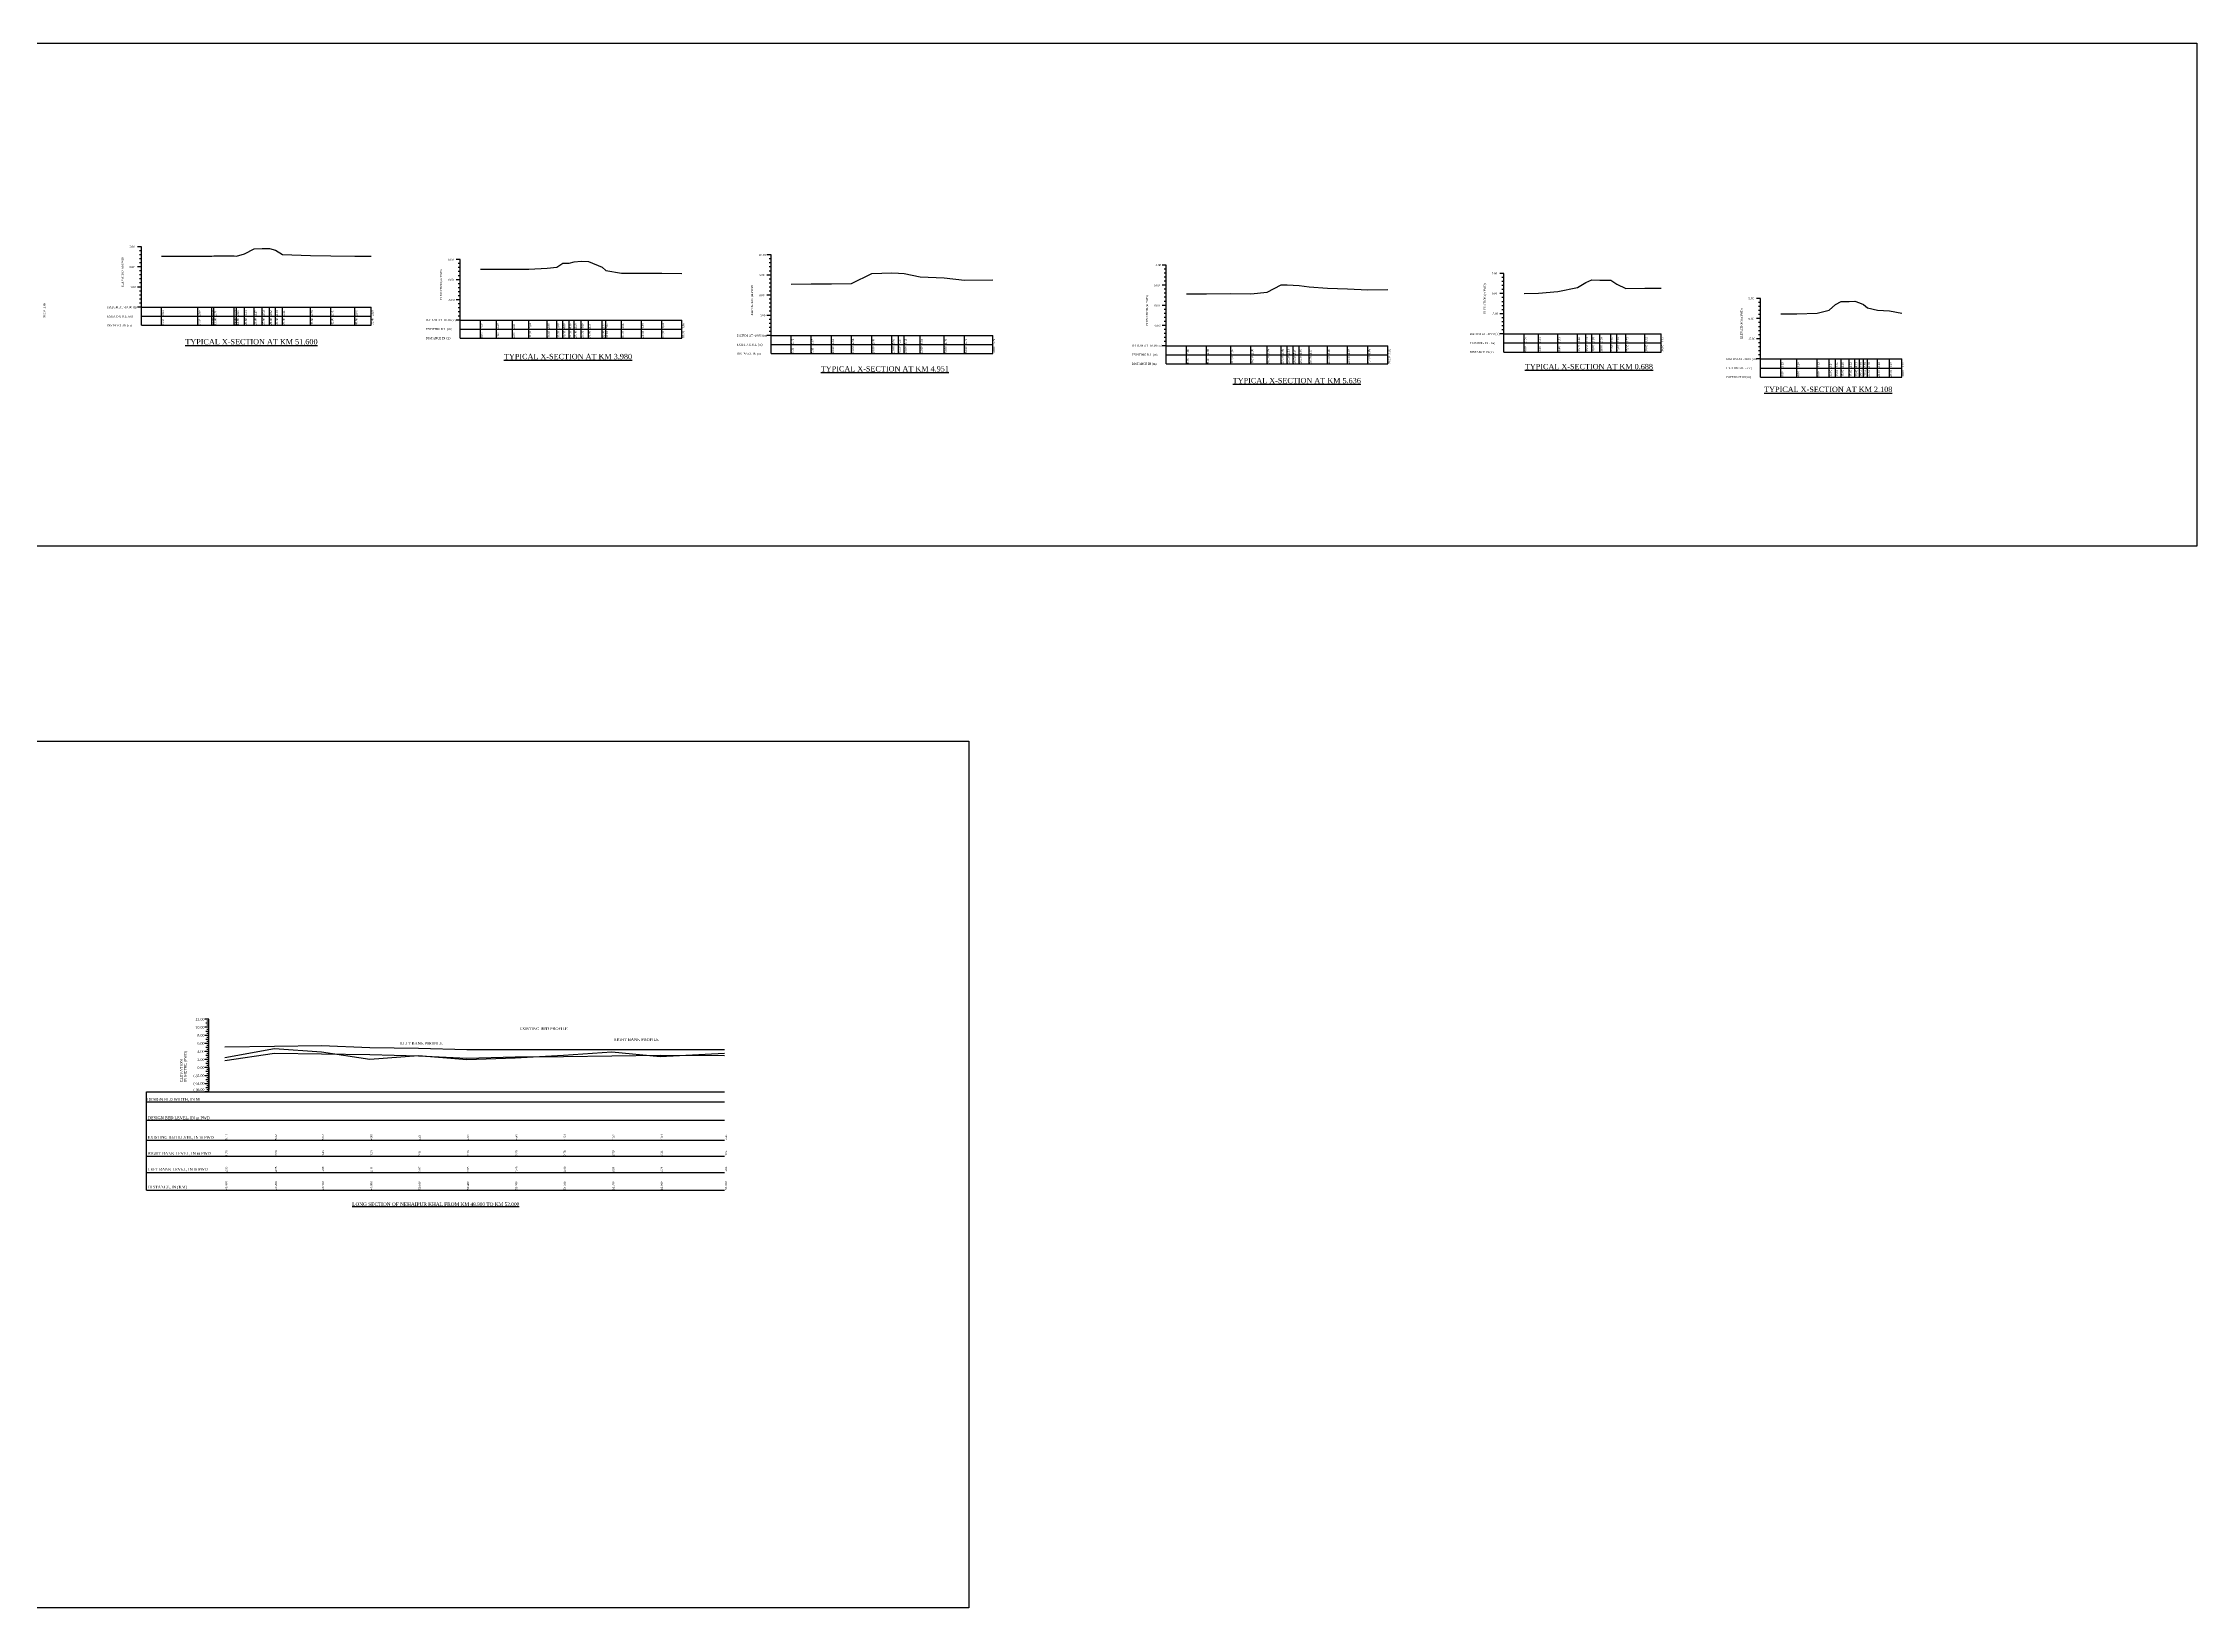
# Model space of a CAD drawing. Header units: metres. Extents: x -148477 to 168932, y -55673 to -2736.
# Drawn here: x -26534 to -26000, y -16543 to -16155 of the extents above; entities that cross this region are included whole.
import ezdxf
from ezdxf.enums import TextEntityAlignment as Align

# ---------------------------------------------------------------- set-up
doc = ezdxf.new("R2010")
doc.units = ezdxf.units.M
doc.styles.add('liza', font='times.ttf', dxfattribs={"height": 2})
doc.styles.get("Standard").update_dxf_attribs({"font": 'times.ttf'})

msp = doc.modelspace()

# ---------------------------------------------------------------- linework, layer by layer
at = {"linetype": 'Continuous', "lineweight": -3, "ltscale": 0.5}
for p, q in [((-26509.6967, -16205.6482), (-26510.6967, -16205.6482)), ((-26509.6967, -16206.6482), (-26510.1967, -16206.6482)), ((-26509.6967, -16207.6482), (-26510.1967, -16207.6482)), ((-26509.6967, -16208.6482), (-26510.1967, -16208.6482)), ((-26509.6967, -16209.6482), (-26510.1967, -16209.6482)), ((-26509.6967, -16225.1482), (-26509.6967, -16205.6482)), ((-26430.5803, -16208.8375), (-26431.5803, -16208.8375)), ((-26430.5803, -16209.8375), (-26431.0803, -16209.8375)), ((-26430.5803, -16228.3375), (-26430.5803, -16208.8375)), ((-26353.4583, -16207.6739), (-26354.4583, -16207.6739)), ((-26353.4583, -16208.6739), (-26353.9583, -16208.6739)), ((-26353.4583, -16209.6739), (-26353.9583, -16209.6739)), ((-26353.4583, -16232.1739), (-26353.4583, -16207.6739)), ((-26509.6967, -16210.6482), (-26510.6967, -16210.6482)), ((-26509.6967, -16211.6482), (-26510.1967, -16211.6482)), ((-26509.6967, -16212.6482), (-26510.1967, -16212.6482)), ((-26509.6967, -16213.6482), (-26510.1967, -16213.6482)), ((-26509.6967, -16214.6482), (-26510.1967, -16214.6482)), ((-26430.5803, -16213.8375), (-26431.5803, -16213.8375)), ((-26430.5803, -16210.8375), (-26431.0803, -16210.8375)), ((-26430.5803, -16211.8375), (-26431.0803, -16211.8375)), ((-26430.5803, -16212.8375), (-26431.0803, -16212.8375)), ((-26430.5803, -16214.8375), (-26431.0803, -16214.8375)), ((-26353.4583, -16212.6739), (-26354.4583, -16212.6739)), ((-26353.4583, -16210.6739), (-26353.9583, -16210.6739)), ((-26353.4583, -16211.6739), (-26353.9583, -16211.6739)), ((-26353.4583, -16213.6739), (-26353.9583, -16213.6739)), ((-26353.4583, -16214.6739), (-26353.9583, -16214.6739)), ((-26255.3846, -16210.2045), (-26256.3846, -16210.2045)), ((-26255.3846, -16215.2045), (-26256.3846, -16215.2045)), ((-26255.3846, -16211.2045), (-26255.8846, -16211.2045)), ((-26255.3846, -16212.2045), (-26255.8846, -16212.2045)), ((-26255.3846, -16213.2045), (-26255.8846, -16213.2045)), ((-26255.3846, -16214.2045), (-26255.8846, -16214.2045)), ((-26255.3846, -16234.7045), (-26255.3846, -16210.2045)), ((-26171.6053, -16212.2843), (-26172.6053, -16212.2843)), ((-26171.6053, -16213.2843), (-26172.1053, -16213.2843)), ((-26171.6053, -16214.2843), (-26172.1053, -16214.2843)), ((-26171.6053, -16215.2843), (-26172.1053, -16215.2843)), ((-26171.6053, -16231.7843), (-26171.6053, -16212.2843)), ((-26509.6967, -16215.6482), (-26510.6967, -16215.6482)), ((-26509.6967, -16220.6482), (-26510.6967, -16220.6482)), ((-26509.6967, -16216.6482), (-26510.1967, -16216.6482)), ((-26509.6967, -16217.6482), (-26510.1967, -16217.6482)), ((-26509.6967, -16218.6482), (-26510.1967, -16218.6482)), ((-26509.6967, -16219.6482), (-26510.1967, -16219.6482)), ((-26509.6967, -16220.6482), (-26452.6967, -16220.6482)), ((-26504.6967, -16225.1482), (-26504.6967, -16220.6482)), ((-26495.6967, -16225.1482), (-26495.6967, -16220.6482)), ((-26492.1967, -16225.1482), (-26492.1967, -16220.6482)), ((-26491.6967, -16225.1482), (-26491.6967, -16220.6482)), ((-26486.6967, -16225.1482), (-26486.6967, -16220.6482)), ((-26486.0967, -16225.1482), (-26486.0967, -16220.6482)), ((-26484.0967, -16225.1482), (-26484.0967, -16220.6482)), ((-26481.6967, -16225.1482), (-26481.6967, -16220.6482)), ((-26479.6967, -16225.1482), (-26479.6967, -16220.6482)), ((-26477.8967, -16225.1482), (-26477.8967, -16220.6482)), ((-26476.3967, -16225.1482), (-26476.3967, -16220.6482)), ((-26474.6967, -16225.1482), (-26474.6967, -16220.6482)), ((-26467.6967, -16225.1482), (-26467.6967, -16220.6482)), ((-26462.6967, -16225.1482), (-26462.6967, -16220.6482)), ((-26456.6967, -16225.1482), (-26456.6967, -16220.6482)), ((-26452.6967, -16225.1482), (-26452.6967, -16220.6482)), ((-26430.5803, -16218.8375), (-26431.5803, -16218.8375)), ((-26430.5803, -16215.8375), (-26431.0803, -16215.8375)), ((-26430.5803, -16216.8375), (-26431.0803, -16216.8375)), ((-26430.5803, -16217.8375), (-26431.0803, -16217.8375)), ((-26430.5803, -16219.8375), (-26431.0803, -16219.8375)), ((-26353.4583, -16217.6739), (-26354.4583, -16217.6739)), ((-26353.4583, -16215.6739), (-26353.9583, -16215.6739)), ((-26353.4583, -16216.6739), (-26353.9583, -16216.6739)), ((-26353.4583, -16218.6739), (-26353.9583, -16218.6739)), ((-26353.4583, -16219.6739), (-26353.9583, -16219.6739)), ((-26353.4583, -16220.6739), (-26353.9583, -16220.6739)), ((-26255.3846, -16220.2045), (-26256.3846, -16220.2045)), ((-26255.3846, -16216.2045), (-26255.8846, -16216.2045)), ((-26255.3846, -16217.2045), (-26255.8846, -16217.2045)), ((-26255.3846, -16218.2045), (-26255.8846, -16218.2045)), ((-26255.3846, -16219.2045), (-26255.8846, -16219.2045)), ((-26171.6053, -16217.2843), (-26172.6053, -16217.2843)), ((-26171.6053, -16216.2843), (-26172.1053, -16216.2843)), ((-26171.6053, -16218.2843), (-26172.1053, -16218.2843)), ((-26171.6053, -16219.2843), (-26172.1053, -16219.2843)), ((-26171.6053, -16220.2843), (-26172.1053, -16220.2843)), ((-26107.8943, -16218.4886), (-26108.8943, -16218.4886)), ((-26107.8943, -16219.4886), (-26108.3943, -16219.4886)), ((-26107.8943, -16220.4886), (-26108.3943, -16220.4886)), ((-26107.8943, -16237.9886), (-26107.8943, -16218.4886)), ((-26509.6967, -16222.8982), (-26452.6967, -16222.8982)), ((-26509.6967, -16225.1482), (-26452.6967, -16225.1482)), ((-26430.5803, -16223.8375), (-26431.5803, -16223.8375)), ((-26430.5803, -16220.8375), (-26431.0803, -16220.8375)), ((-26430.5803, -16221.8375), (-26431.0803, -16221.8375)), ((-26430.5803, -16222.8375), (-26431.0803, -16222.8375)), ((-26430.5803, -16223.8375), (-26375.5803, -16223.8375)), ((-26425.5803, -16228.3375), (-26425.5803, -16223.8375)), ((-26421.5803, -16228.3375), (-26421.5803, -16223.8375)), ((-26417.5803, -16228.3375), (-26417.5803, -16223.8375)), ((-26413.5803, -16228.3375), (-26413.5803, -16223.8375)), ((-26408.9803, -16228.3375), (-26408.9803, -16223.8375)), ((-26406.5803, -16228.3375), (-26406.5803, -16223.8375)), ((-26405.0803, -16228.3375), (-26405.0803, -16223.8375)), ((-26403.5803, -16228.3375), (-26403.5803, -16223.8375)), ((-26402.2803, -16228.3375), (-26402.2803, -16223.8375)), ((-26400.5803, -16228.3375), (-26400.5803, -16223.8375)), ((-26398.7803, -16228.3375), (-26398.7803, -16223.8375)), ((-26395.3803, -16228.3375), (-26395.3803, -16223.8375)), ((-26394.4803, -16228.3375), (-26394.4803, -16223.8375)), ((-26390.5803, -16228.3375), (-26390.5803, -16223.8375)), ((-26385.5803, -16228.3375), (-26385.5803, -16223.8375)), ((-26380.5803, -16228.3375), (-26380.5803, -16223.8375)), ((-26375.5803, -16228.3375), (-26375.5803, -16223.8375)), ((-26353.4583, -16222.6739), (-26354.4583, -16222.6739)), ((-26353.4583, -16221.6739), (-26353.9583, -16221.6739)), ((-26353.4583, -16223.6739), (-26353.9583, -16223.6739)), ((-26353.4583, -16224.6739), (-26353.9583, -16224.6739)), ((-26353.4583, -16225.6739), (-26353.9583, -16225.6739)), ((-26255.3846, -16225.2045), (-26256.3846, -16225.2045)), ((-26255.3846, -16221.2045), (-26255.8846, -16221.2045)), ((-26255.3846, -16222.2045), (-26255.8846, -16222.2045)), ((-26255.3846, -16223.2045), (-26255.8846, -16223.2045)), ((-26255.3846, -16224.2045), (-26255.8846, -16224.2045)), ((-26171.6053, -16222.2843), (-26172.6053, -16222.2843)), ((-26171.6053, -16221.2843), (-26172.1053, -16221.2843)), ((-26171.6053, -16223.2843), (-26172.1053, -16223.2843)), ((-26171.6053, -16224.2843), (-26172.1053, -16224.2843)), ((-26171.6053, -16225.2843), (-26172.1053, -16225.2843)), ((-26107.8943, -16223.4886), (-26108.8943, -16223.4886)), ((-26107.8943, -16221.4886), (-26108.3943, -16221.4886)), ((-26107.8943, -16222.4886), (-26108.3943, -16222.4886)), ((-26107.8943, -16224.4886), (-26108.3943, -16224.4886)), ((-26107.8943, -16225.4886), (-26108.3943, -16225.4886)), ((-26430.5803, -16226.0875), (-26375.5803, -16226.0875)), ((-26430.5803, -16228.3375), (-26375.5803, -16228.3375)), ((-26353.4583, -16227.6739), (-26354.4583, -16227.6739)), ((-26353.4583, -16226.6739), (-26353.9583, -16226.6739)), ((-26353.4583, -16227.6739), (-26298.4583, -16227.6739)), ((-26353.4583, -16229.9239), (-26298.4583, -16229.9239)), ((-26348.4583, -16232.1739), (-26348.4583, -16227.6739)), ((-26343.4583, -16232.1739), (-26343.4583, -16227.6739)), ((-26338.4583, -16232.1739), (-26338.4583, -16227.6739)), ((-26333.4583, -16232.1739), (-26333.4583, -16227.6739)), ((-26328.4583, -16232.1739), (-26328.4583, -16227.6739)), ((-26323.4583, -16232.1739), (-26323.4583, -16227.6739)), ((-26321.8583, -16232.1739), (-26321.8583, -16227.6739)), ((-26320.3983, -16232.1739), (-26320.3983, -16227.6739)), ((-26316.4583, -16232.1739), (-26316.4583, -16227.6739)), ((-26310.4583, -16232.1739), (-26310.4583, -16227.6739)), ((-26305.4583, -16232.1739), (-26305.4583, -16227.6739)), ((-26298.4583, -16232.1739), (-26298.4583, -16227.6739)), ((-26255.3846, -16230.2045), (-26256.3846, -16230.2045)), ((-26255.3846, -16226.2045), (-26255.8846, -16226.2045)), ((-26255.3846, -16227.2045), (-26255.8846, -16227.2045)), ((-26255.3846, -16228.2045), (-26255.8846, -16228.2045)), ((-26255.3846, -16229.2045), (-26255.8846, -16229.2045)), ((-26255.3846, -16230.2045), (-26200.3846, -16230.2045)), ((-26250.3846, -16234.7045), (-26250.3846, -16230.2045)), ((-26245.3846, -16234.7045), (-26245.3846, -16230.2045)), ((-26239.3846, -16234.7045), (-26239.3846, -16230.2045)), ((-26234.3846, -16234.7045), (-26234.3846, -16230.2045)), ((-26230.3846, -16234.7045), (-26230.3846, -16230.2045)), ((-26226.8846, -16234.7045), (-26226.8846, -16230.2045)), ((-26225.3846, -16234.7045), (-26225.3846, -16230.2045)), ((-26223.8846, -16234.7045), (-26223.8846, -16230.2045)), ((-26222.3846, -16234.7045), (-26222.3846, -16230.2045)), ((-26219.8846, -16234.7045), (-26219.8846, -16230.2045)), ((-26215.3846, -16234.7045), (-26215.3846, -16230.2045)), ((-26210.3846, -16234.7045), (-26210.3846, -16230.2045)), ((-26205.3846, -16234.7045), (-26205.3846, -16230.2045)), ((-26200.3846, -16234.7045), (-26200.3846, -16230.2045)), ((-26171.6053, -16227.2843), (-26172.6053, -16227.2843)), ((-26171.6053, -16226.2843), (-26172.1053, -16226.2843)), ((-26171.6053, -16227.2843), (-26132.6053, -16227.2843)), ((-26171.6053, -16229.5343), (-26132.6053, -16229.5343)), ((-26166.6053, -16231.7843), (-26166.6053, -16227.2843)), ((-26163.0053, -16231.7843), (-26163.0053, -16227.2843)), ((-26158.2053, -16231.7843), (-26158.2053, -16227.2843)), ((-26153.3053, -16231.7843), (-26153.3053, -16227.2843)), ((-26151.3053, -16231.7843), (-26151.3053, -16227.2843)), ((-26149.8053, -16231.7843), (-26149.8053, -16227.2843)), ((-26147.8053, -16231.7843), (-26147.8053, -16227.2843)), ((-26145.1053, -16231.7843), (-26145.1053, -16227.2843)), ((-26143.6053, -16231.7843), (-26143.6053, -16227.2843)), ((-26141.3053, -16231.7843), (-26141.3053, -16227.2843)), ((-26136.6053, -16231.7843), (-26136.6053, -16227.2843)), ((-26132.6053, -16231.7843), (-26132.6053, -16227.2843)), ((-26107.8943, -16228.4886), (-26108.8943, -16228.4886)), ((-26107.8943, -16226.4886), (-26108.3943, -16226.4886)), ((-26107.8943, -16227.4886), (-26108.3943, -16227.4886)), ((-26107.8943, -16229.4886), (-26108.3943, -16229.4886)), ((-26107.8943, -16230.4886), (-26108.3943, -16230.4886)), ((-26353.4583, -16232.1739), (-26298.4583, -16232.1739)), ((-26255.3846, -16232.4545), (-26200.3846, -16232.4545)), ((-26255.3846, -16234.7045), (-26200.3846, -16234.7045)), ((-26171.6053, -16231.7843), (-26132.6053, -16231.7843)), ((-26107.8943, -16233.4886), (-26108.8943, -16233.4886)), ((-26107.8943, -16231.4886), (-26108.3943, -16231.4886)), ((-26107.8943, -16232.4886), (-26108.3943, -16232.4886)), ((-26107.8943, -16233.4886), (-26072.8943, -16233.4886)), ((-26107.8943, -16235.7386), (-26072.8943, -16235.7386)), ((-26102.8943, -16237.9886), (-26102.8943, -16233.4886)), ((-26098.8943, -16237.9886), (-26098.8943, -16233.4886)), ((-26093.8943, -16237.9886), (-26093.8943, -16233.4886)), ((-26090.8943, -16237.9886), (-26090.8943, -16233.4886)), ((-26089.2943, -16237.9886), (-26089.2943, -16233.4886)), ((-26087.8943, -16237.9886), (-26087.8943, -16233.4886)), ((-26085.8943, -16237.9886), (-26085.8943, -16233.4886)), ((-26084.4943, -16237.9886), (-26084.4943, -16233.4886)), ((-26083.3943, -16237.9886), (-26083.3943, -16233.4886)), ((-26082.3943, -16237.9886), (-26082.3943, -16233.4886)), ((-26081.3943, -16237.9886), (-26081.3943, -16233.4886)), ((-26078.8943, -16237.9886), (-26078.8943, -16233.4886)), ((-26075.8943, -16237.9886), (-26075.8943, -16233.4886)), ((-26072.8943, -16237.9886), (-26072.8943, -16233.4886)), ((-26107.8943, -16237.9886), (-26072.8943, -16237.9886))]:
    msp.add_line(p, q, dxfattribs=at)
at = {"color": 0, "lineweight": 30}
for p, q in [((-26492.9579, -16397.3096), (-26493.9579, -16397.3096)), ((-26492.9579, -16399.3096), (-26493.9579, -16399.3096)), ((-26492.9579, -16399.3096), (-26493.9579, -16399.3096)), ((-26492.9579, -16399.3096), (-26493.9579, -16399.3096)), ((-26492.9579, -16401.3096), (-26493.9579, -16401.3096)), ((-26492.9579, -16401.3096), (-26493.9579, -16401.3096)), ((-26492.9579, -16398.3096), (-26493.7079, -16398.3096)), ((-26492.9579, -16400.3096), (-26493.7079, -16400.3096)), ((-26492.9579, -16402.3096), (-26493.7079, -16402.3096)), ((-26492.9579, -16402.3096), (-26493.7079, -16402.3096)), ((-26492.9579, -16397.8096), (-26493.4579, -16397.8096)), ((-26492.9579, -16398.8096), (-26493.4579, -16398.8096)), ((-26492.9579, -16399.8096), (-26493.4579, -16399.8096)), ((-26492.9579, -16400.8096), (-26493.4579, -16400.8096)), ((-26492.9579, -16401.8096), (-26493.4579, -16401.8096)), ((-26492.9579, -16401.8096), (-26493.4579, -16401.8096)), ((-26492.9579, -16415.3096), (-26492.9579, -16397.3096)), ((-26492.9579, -16403.3096), (-26493.9579, -16403.3096)), ((-26492.9579, -16405.3096), (-26493.9579, -16405.3096)), ((-26492.9579, -16407.3096), (-26493.9579, -16407.3096)), ((-26492.9579, -16404.3096), (-26493.7079, -16404.3096)), ((-26492.9579, -16406.3096), (-26493.7079, -16406.3096)), ((-26492.9579, -16402.8096), (-26493.4579, -16402.8096)), ((-26492.9579, -16403.8096), (-26493.4579, -16403.8096)), ((-26492.9579, -16404.8096), (-26493.4579, -16404.8096)), ((-26492.9579, -16405.8096), (-26493.4579, -16405.8096)), ((-26492.9579, -16406.8096), (-26493.4579, -16406.8096)), ((-26492.9579, -16409.3096), (-26493.9579, -16409.3096)), ((-26492.9579, -16411.3096), (-26493.9579, -16411.3096)), ((-26492.9579, -16408.3096), (-26493.7079, -16408.3096)), ((-26492.9579, -16410.3096), (-26493.7079, -16410.3096)), ((-26492.9579, -16412.3096), (-26493.7079, -16412.3096)), ((-26492.9579, -16407.8096), (-26493.4579, -16407.8096)), ((-26492.9579, -16408.8096), (-26493.4579, -16408.8096)), ((-26492.9579, -16409.8096), (-26493.4579, -16409.8096)), ((-26492.9579, -16410.8096), (-26493.4579, -16410.8096)), ((-26492.9579, -16411.8096), (-26493.4579, -16411.8096)), ((-26492.9579, -16412.8096), (-26493.4579, -16412.8096)), ((-26508.4579, -16415.3096), (-26364.9714, -16415.3096)), ((-26508.4579, -16417.8042), (-26364.9714, -16417.8042)), ((-26492.9579, -16413.3096), (-26493.9579, -16413.3096)), ((-26492.9579, -16415.3096), (-26493.9579, -16415.3096)), ((-26492.9579, -16414.3096), (-26493.7079, -16414.3096)), ((-26492.9579, -16413.8096), (-26493.4579, -16413.8096)), ((-26492.9579, -16414.8096), (-26493.4579, -16414.8096)), ((-26508.2637, -16422.3567), (-26364.9714, -16422.3567)), ((-26508.4579, -16439.7096), (-26364.9714, -16439.7096))]:
    msp.add_line(p, q, dxfattribs=at)
at = {"lineweight": 30}
for p, q in [((-26492.9579, -16409.3096), (-26492.9579, -16414.7396)), ((-26508.4579, -16439.7096), (-26508.4579, -16415.3096)), ((-26508.4579, -16427.3096), (-26364.9714, -16427.3096)), ((-26508.4579, -16431.3096), (-26364.9714, -16431.3096)), ((-26508.4579, -16435.3096), (-26364.9714, -16435.3096))]:
    msp.add_line(p, q, dxfattribs=at)
at = {"linetype": 'Continuous', "lineweight": -3, "ltscale": 0.5}
for points in [[(-26744.9565, -16155.1298), (-25999.6361, -16155.1298), (-25999.6361, -16279.9547), (-26744.9565, -16279.9547)], [(-27090.6235, -16328.2814), (-26304.4136, -16328.2814), (-26304.4136, -16543.3474), (-27090.6235, -16543.3474)]]:
    msp.add_lwpolyline(points, close=True, dxfattribs=at)
for points in [[(-26504.6967, -16208.0182), (-26495.6967, -16207.9882), (-26492.1967, -16207.9582), (-26491.6967, -16207.9382), (-26486.6967, -16207.9082), (-26486.0967, -16207.9982), (-26484.0967, -16207.4182), (-26481.6967, -16206.1782), (-26479.6967, -16206.1082), (-26477.8967, -16206.1282), (-26476.3967, -16206.4682), (-26474.6967, -16207.5382), (-26467.6967, -16207.8582), (-26462.6967, -16207.9382), (-26456.6967, -16207.9882), (-26452.6967, -16207.9582)], [(-26425.5803, -16211.2375), (-26421.5803, -16211.2475), (-26417.5803, -16211.2275), (-26413.5803, -16211.1975), (-26408.9803, -16210.9575), (-26406.5803, -16210.7575), (-26405.0803, -16209.7575), (-26403.5803, -16209.7375), (-26402.2803, -16209.3775), (-26400.5803, -16209.2375), (-26398.7803, -16209.3275), (-26395.3803, -16210.7175), (-26394.4803, -16211.5175), (-26390.5803, -16212.2275), (-26385.5803, -16212.2475), (-26380.5803, -16212.1975), (-26375.5803, -16212.2775)], [(-26348.4583, -16214.9639), (-26343.4583, -16214.8539), (-26338.4583, -16214.8239), (-26333.4583, -16214.7339), (-26328.4583, -16212.2739), (-26323.4583, -16212.1139), (-26321.8583, -16212.2039), (-26320.3983, -16212.2939), (-26316.4583, -16213.1239), (-26310.4583, -16213.3739), (-26305.4583, -16213.9239), (-26298.4583, -16213.8839)], [(-26250.3846, -16217.3245), (-26245.3846, -16217.3545), (-26239.3846, -16217.2845), (-26234.3846, -16217.3045), (-26230.3846, -16216.9145), (-26226.8846, -16215.1245), (-26225.3846, -16215.0645), (-26223.8846, -16215.1945), (-26222.3846, -16215.2745), (-26219.8846, -16215.5945), (-26215.3846, -16215.9045), (-26210.3846, -16216.1345), (-26205.3846, -16216.3245), (-26200.3846, -16216.2845)], [(-26166.6053, -16217.2243), (-26163.0053, -16217.1543), (-26158.2053, -16216.7543), (-26153.3053, -16215.8043), (-26151.3053, -16214.5543), (-26149.8053, -16213.9043), (-26147.8053, -16213.9243), (-26145.1053, -16213.9443), (-26143.6053, -16214.9243), (-26141.3053, -16216.0543), (-26136.6053, -16215.9643), (-26132.6053, -16215.9343)], [(-26102.8943, -16222.2986), (-26098.8943, -16222.2886), (-26093.8943, -16222.1586), (-26090.8943, -16221.3486), (-26089.2943, -16219.9486), (-26087.8943, -16219.2286), (-26085.8943, -16219.2686), (-26084.4943, -16219.1586), (-26083.3943, -16219.5886), (-26082.3943, -16220.0086), (-26081.3943, -16220.8086), (-26078.8943, -16221.3886), (-26075.8943, -16221.5186), (-26072.8943, -16222.1186)]]:
    msp.add_lwpolyline(points, dxfattribs=at)
at = {"color": 4, "lineweight": 30}
msp.add_lwpolyline([(-26416.0008, -16399.7181, 0, 0, 0), (-26416.8727, -16399.6989, 0, 0, 0), (-26417.8483, -16403.8286, 0.2996, 0, 0), (-26418.1418, -16405.0778, 0, 0, 0)], format="xyseb", dxfattribs=at)
at = {"color": 6, "lineweight": 30}
msp.add_lwpolyline([(-26392.66, -16402.3823, 0, 0, 0), (-26393.8163, -16402.3885, 0, 0, 0), (-26394.4358, -16405.3797, 0.2996, 0, 0), (-26394.665, -16406.5151, 0, 0, 0)], format="xyseb", dxfattribs=at)
at = {"color": 0, "lineweight": 30}
msp.add_lwpolyline([(-26497.9579, -16413.0096, 0, 0, 0), (-26497.9579, -16405.2629, 0.2767, 0, 0), (-26497.9579, -16404.7096, 0, 0, 0)], format="xyseb", dxfattribs=at)
at = {"color": 3, "linetype": 'Continuous', "lineweight": -3, "ltscale": 0.5}
msp.add_lwpolyline([(-26488.9741, -16404.1796), (-26476.6541, -16403.9896), (-26464.9741, -16403.7896), (-26452.9741, -16404.3296), (-26440.9741, -16404.4996), (-26428.9741, -16404.8096), (-26416.9741, -16404.8196), (-26404.9741, -16404.7696), (-26392.9741, -16404.8096), (-26380.9741, -16404.7696), (-26364.9741, -16404.8496)], dxfattribs=at)
msp.add_lwpolyline([(-26488.9741, -16404.1796), (-26476.6541, -16403.9896), (-26464.9741, -16403.7896), (-26452.9741, -16404.3296), (-26440.9741, -16404.4996), (-26428.9741, -16404.8096), (-26416.9741, -16404.8196), (-26404.9741, -16404.7696), (-26392.9741, -16404.8096), (-26380.9741, -16404.7696), (-26364.9741, -16404.8496)], dxfattribs=at)
at = {"color": 6, "linetype": 'Continuous', "lineweight": -3, "ltscale": 0.5}
for points in [[(-26488.9741, -16404.1796), (-26476.6541, -16403.9896), (-26464.9741, -16403.7896), (-26452.9741, -16404.3296), (-26440.9741, -16404.4996), (-26428.9741, -16404.8096), (-26416.9741, -16404.8196), (-26404.9741, -16404.7696), (-26392.9741, -16404.8096), (-26380.9741, -16404.7696), (-26364.9741, -16404.8496)], [(-26488.9741, -16407.5596), (-26476.6541, -16405.7296), (-26464.9741, -16405.8796), (-26452.9741, -16406.0296), (-26440.9741, -16406.3996), (-26428.9741, -16406.9496), (-26416.9741, -16406.6196), (-26404.9741, -16406.5296), (-26392.9741, -16406.4196), (-26380.9741, -16406.1996), (-26364.9741, -16406.2696)]]:
    msp.add_lwpolyline(points, dxfattribs=at)
at = {"color": 2, "linetype": 'Continuous', "lineweight": -3, "ltscale": 0.5}
msp.add_lwpolyline([(-26488.9741, -16406.7796), (-26476.6541, -16404.5596), (-26464.9741, -16405.4296), (-26452.9741, -16407.1996), (-26440.9741, -16406.3396), (-26428.9741, -16407.2596), (-26416.9741, -16406.8496), (-26404.9741, -16406.2196), (-26392.9741, -16405.3696), (-26380.9741, -16406.5696), (-26364.9741, -16405.6896)], dxfattribs=at)
at = {"color": 2, "lineweight": 30}
msp.add_lwpolyline([(-26445.5181, -16403.2989, 0, 0, 0), (-26446.2232, -16403.2986, 0, 0, 0), (-26446.7775, -16405.6482, 0.2996, 0, 0), (-26447.0543, -16406.7302, 0, 0, 0)], format="xyseb", dxfattribs=at)

# ---------------------------------------------------------------- texts
at = {"color": 0, "lineweight": 30}
for s, p in [('12.00', (-26494.0579, -16397.6346)), ('10.00', (-26494.0579, -16399.6346)), ('8.00', (-26494.0579, -16401.6346)), ('4.00', (-26494.0579, -16405.6346)), ('6.00', (-26494.0579, -16403.6346)), ('2.00', (-26494.0579, -16407.6346)), ('(-)2.00', (-26494.0579, -16411.6346)), ('(-)4.00', (-26494.0579, -16413.5596)), ('0.00', (-26494.0579, -16409.6346)), ('(-)6.00', (-26494.0579, -16415.094))]:
    msp.add_text(s, height=0.65, dxfattribs=at).set_placement(p, align=Align.RIGHT)
for s, p in [('ELEVATION', (-26499.4579, -16412.8796)), ('IN METRE (PWD)', (-26498.4579, -16412.8796))]:
    msp.add_text(s, height=0.65, rotation=90, dxfattribs=at).set_placement(p)
at = {"linetype": 'Continuous', "lineweight": -3, "ltscale": 0.5, "char_height": 0.5, "attachment_point": 1, "rotation": 90, "style": 'liza'}
for s, insert, width in [('ELEVATION (m PWD)', (-26514.6967, -16215.6482), 10), ('ELEVATION (m PWD)', (-26435.5803, -16218.8375), 10), ('ELEVATION (m PWD)', (-26358.4583, -16222.6739), 10), ('ELEVATION (m PWD)', (-26176.6053, -16222.2843), 10), ('2.68', (-26534.0361, -16220.9421), 2.15), ('ELEVATION (m PWD)', (-26260.3846, -16225.2045), 10), ('50.00', (-26534.0361, -16223.1921), 2.15), ('0.00', (-26504.5967, -16225.0482), 2.15), ('2.63', (-26504.5967, -16222.7982), 2.15), ('9.00', (-26495.5967, -16225.0482), 2.15), ('2.66', (-26495.5967, -16222.7982), 2.15), ('12.50', (-26492.0967, -16225.0482), 2.15), ('2.69', (-26492.0967, -16222.7982), 2.15), ('13.00', (-26491.5967, -16225.0482), 2.15), ('2.71', (-26491.5967, -16222.7982), 2.15), ('18.00', (-26486.5967, -16225.0482), 2.15), ('2.74', (-26486.5967, -16222.7982), 2.15), ('18.60', (-26485.9967, -16225.0482), 2.15), ('2.65', (-26485.9967, -16222.7982), 2.15), ('20.60', (-26483.9967, -16225.0482), 2.15), ('3.23', (-26483.9967, -16222.7982), 2.15), ('23.00', (-26481.5967, -16225.0482), 2.15), ('4.47', (-26481.5967, -16222.7982), 2.15), ('25.00', (-26479.5967, -16225.0482), 2.15), ('4.54', (-26479.5967, -16222.7982), 2.15), ('26.80', (-26477.7967, -16225.0482), 2.15), ('4.52', (-26477.7967, -16222.7982), 2.15), ('4.18', (-26476.2967, -16222.7982), 2.15), ('28.30', (-26476.2967, -16225.0482), 2.15), ('30.00', (-26474.5967, -16225.0482), 2.15), ('3.11', (-26474.5967, -16222.7982), 2.15), ('37.00', (-26467.5967, -16225.0482), 2.15), ('2.79', (-26467.5967, -16222.7982), 2.15), ('42.00', (-26462.5967, -16225.0482), 2.15), ('2.71', (-26462.5967, -16222.7982), 2.15), ('48.00', (-26456.5967, -16225.0482), 2.15), ('2.66', (-26456.5967, -16222.7982), 2.15), ('52.00', (-26452.5967, -16225.0482), 2.15), ('2.69', (-26452.5967, -16222.7982), 2.15), ('2.60', (-26425.4803, -16225.9875), 2.15), ('2.59', (-26421.4803, -16225.9875), 2.15), ('2.61', (-26417.4803, -16225.9875), 2.15), ('2.64', (-26413.4803, -16225.9875), 2.15), ('2.88', (-26408.8803, -16225.9875), 2.15), ('3.08', (-26406.4803, -16225.9875), 2.15), ('4.08', (-26404.9803, -16225.9875), 2.15), ('4.10', (-26403.4803, -16225.9875), 2.15), ('4.46', (-26402.1803, -16225.9875), 2.15), ('4.60', (-26400.4803, -16225.9875), 2.15), ('4.51', (-26398.6803, -16225.9875), 2.15), ('3.12', (-26395.2803, -16225.9875), 2.15), ('2.32', (-26394.3803, -16225.9875), 2.15), ('1.61', (-26390.4803, -16225.9875), 2.15), ('1.59', (-26385.4803, -16225.9875), 2.15), ('1.64', (-26380.4803, -16225.9875), 2.15), ('1.56', (-26375.4803, -16225.9875), 2.15), ('ELEVATION (m PWD)', (-26112.8943, -16228.4886), 10), ('0.00', (-26425.4803, -16228.2375), 2.15), ('4.00', (-26421.4803, -16228.2375), 2.15), ('8.00', (-26417.4803, -16228.2375), 2.15), ('12.00', (-26413.4803, -16228.2375), 2.15), ('16.60', (-26408.8803, -16228.2375), 2.15), ('19.00', (-26406.4803, -16228.2375), 2.15), ('20.50', (-26404.9803, -16228.2375), 2.15), ('22.00', (-26403.4803, -16228.2375), 2.15), ('23.30', (-26402.1803, -16228.2375), 2.15), ('25.00', (-26400.4803, -16228.2375), 2.15), ('26.80', (-26398.6803, -16228.2375), 2.15), ('30.20', (-26395.2803, -16228.2375), 2.15), ('31.10', (-26394.3803, -16228.2375), 2.15), ('35.00', (-26390.4803, -16228.2375), 2.15), ('40.00', (-26385.4803, -16228.2375), 2.15), ('45.00', (-26380.4803, -16228.2375), 2.15), ('50.00', (-26375.4803, -16228.2375), 2.15), ('0.00', (-26348.3583, -16232.0739), 2.15), ('2.71', (-26348.3583, -16229.8239), 2.15), ('2.82', (-26343.3583, -16229.8239), 2.15), ('5.00', (-26343.3583, -16232.0739), 2.15), ('2.85', (-26338.3583, -16229.8239), 2.15), ('10.00', (-26338.3583, -16232.0739), 2.15), ('15.00', (-26333.3583, -16232.0739), 2.15), ('2.94', (-26333.3583, -16229.8239), 2.15), ('5.40', (-26328.3583, -16229.8239), 2.15), ('20.00', (-26328.3583, -16232.0739), 2.15), ('25.00', (-26323.3583, -16232.0739), 2.15), ('5.56', (-26323.3583, -16229.8239), 2.15), ('26.60', (-26321.7583, -16232.0739), 2.15), ('5.47', (-26321.7583, -16229.8239), 2.15), ('5.38', (-26320.2983, -16229.8239), 2.15), ('28.06', (-26320.2983, -16232.0739), 2.15), ('32.00', (-26316.3583, -16232.0739), 2.15), ('4.55', (-26316.3583, -16229.8239), 2.15), ('4.30', (-26310.3583, -16229.8239), 2.15), ('38.00', (-26310.3583, -16232.0739), 2.15), ('43.00', (-26305.3583, -16232.0739), 2.15), ('3.75', (-26305.3583, -16229.8239), 2.15), ('50.00', (-26298.3583, -16232.0739), 2.15), ('3.79', (-26298.3583, -16229.8239), 2.15), ('2.88', (-26250.2846, -16232.3545), 2.15), ('2.85', (-26245.2846, -16232.3545), 2.15), ('2.92', (-26239.2846, -16232.3545), 2.15), ('2.90', (-26234.2846, -16232.3545), 2.15), ('3.29', (-26230.2846, -16232.3545), 2.15), ('5.08', (-26226.7846, -16232.3545), 2.15), ('5.14', (-26225.2846, -16232.3545), 2.15), ('5.01', (-26223.7846, -16232.3545), 2.15), ('4.93', (-26222.2846, -16232.3545), 2.15), ('4.61', (-26219.7846, -16232.3545), 2.15), ('4.30', (-26215.2846, -16232.3545), 2.15), ('4.07', (-26210.2846, -16232.3545), 2.15), ('3.88', (-26205.2846, -16232.3545), 2.15), ('3.92', (-26200.2846, -16232.3545), 2.15), ('0.06', (-26166.5053, -16229.4343), 2.15), ('0.00', (-26166.5053, -16231.6843), 2.15), ('0.13', (-26162.9053, -16229.4343), 2.15), ('3.60', (-26162.9053, -16231.6843), 2.15), ('0.53', (-26158.1053, -16229.4343), 2.15), ('8.40', (-26158.1053, -16231.6843), 2.15), ('1.48', (-26153.2053, -16229.4343), 2.15), ('13.30', (-26153.2053, -16231.6843), 2.15), ('15.30', (-26151.2053, -16231.6843), 2.15), ('2.73', (-26151.2053, -16229.4343), 2.15), ('3.38', (-26149.7053, -16229.4343), 2.15), ('16.80', (-26149.7053, -16231.6843), 2.15), ('18.80', (-26147.7053, -16231.6843), 2.15), ('3.36', (-26147.7053, -16229.4343), 2.15), ('21.50', (-26145.0053, -16231.6843), 2.15), ('3.34', (-26145.0053, -16229.4343), 2.15), ('23.00', (-26143.5053, -16231.6843), 2.15), ('2.36', (-26143.5053, -16229.4343), 2.15), ('25.30', (-26141.2053, -16231.6843), 2.15), ('1.23', (-26141.2053, -16229.4343), 2.15), ('30.00', (-26136.5053, -16231.6843), 2.15), ('1.32', (-26136.5053, -16229.4343), 2.15), ('34.00', (-26132.5053, -16231.6843), 2.15), ('1.35', (-26132.5053, -16229.4343), 2.15), ('0.00', (-26250.2846, -16234.6045), 2.15), ('5.00', (-26245.2846, -16234.6045), 2.15), ('11.00', (-26239.2846, -16234.6045), 2.15), ('16.00', (-26234.2846, -16234.6045), 2.15), ('20.00', (-26230.2846, -16234.6045), 2.15), ('23.50', (-26226.7846, -16234.6045), 2.15), ('25.00', (-26225.2846, -16234.6045), 2.15), ('26.50', (-26223.7846, -16234.6045), 2.15), ('28.00', (-26222.2846, -16234.6045), 2.15), ('30.50', (-26219.7846, -16234.6045), 2.15), ('35.00', (-26215.2846, -16234.6045), 2.15), ('40.00', (-26210.2846, -16234.6045), 2.15), ('45.00', (-26205.2846, -16234.6045), 2.15), ('50.00', (-26200.2846, -16234.6045), 2.15), ('0.00', (-26102.7943, -16237.8886), 2.15), ('1.19', (-26102.7943, -16235.6386), 2.15), ('1.20', (-26098.7943, -16235.6386), 2.15), ('4.00', (-26098.7943, -16237.8886), 2.15), ('9.00', (-26093.7943, -16237.8886), 2.15), ('1.33', (-26093.7943, -16235.6386), 2.15), ('12.00', (-26090.7943, -16237.8886), 2.15), ('2.14', (-26090.7943, -16235.6386), 2.15), ('13.60', (-26089.1943, -16237.8886), 2.15), ('3.54', (-26089.1943, -16235.6386), 2.15), ('15.00', (-26087.7943, -16237.8886), 2.15), ('4.26', (-26087.7943, -16235.6386), 2.15), ('17.00', (-26085.7943, -16237.8886), 2.15), ('4.22', (-26085.7943, -16235.6386), 2.15), ('18.40', (-26084.3943, -16237.8886), 2.15), ('4.33', (-26084.3943, -16235.6386), 2.15), ('3.90', (-26083.2943, -16235.6386), 2.15), ('19.50', (-26083.2943, -16237.8886), 2.15), ('3.48', (-26082.2943, -16235.6386), 2.15), ('20.50', (-26082.2943, -16237.8886), 2.15), ('2.68', (-26081.2943, -16235.6386), 2.15), ('21.50', (-26081.2943, -16237.8886), 2.15), ('2.10', (-26078.7943, -16235.6386), 2.15), ('24.00', (-26078.7943, -16237.8886), 2.15), ('27.00', (-26075.7943, -16237.8886), 2.15), ('1.97', (-26075.7943, -16235.6386), 2.15), ('30.00', (-26072.7943, -16237.8886), 2.15), ('1.37', (-26072.7943, -16235.6386), 2.15), ('5.13', (-26488.8741, -16427.2096), 2.15), ('5.32', (-26476.5541, -16427.2096), 2.15), ('5.52', (-26464.8741, -16427.2096), 2.15), ('4.98', (-26452.8741, -16427.2096), 2.15), ('4.81', (-26440.8741, -16427.2096), 2.15), ('4.50', (-26428.8741, -16427.2096), 2.15), ('4.49', (-26416.8741, -16427.2096), 2.15), ('4.54', (-26404.8741, -16427.2096), 2.15), ('4.50', (-26392.8741, -16427.2096), 2.15), ('4.54', (-26380.8741, -16427.2096), 2.15), ('4.46', (-26364.8741, -16427.2096), 2.15), ('2.53', (-26488.8741, -16435.2096), 2.15), ('1.75', (-26488.8741, -16431.2096), 2.15), ('3.58', (-26476.5541, -16431.2096), 2.15), ('4.75', (-26476.5541, -16435.2096), 2.15), ('3.88', (-26464.8741, -16435.2096), 2.15), ('3.43', (-26464.8741, -16431.2096), 2.15), ('3.28', (-26452.8741, -16431.2096), 2.15), ('2.11', (-26452.8741, -16435.2096), 2.15), ('2.91', (-26440.8741, -16431.2096), 2.15), ('2.97', (-26440.8741, -16435.2096), 2.15), ('2.05', (-26428.8741, -16435.2096), 2.15), ('2.36', (-26428.8741, -16431.2096), 2.15), ('2.69', (-26416.8741, -16431.2096), 2.15), ('2.46', (-26416.8741, -16435.2096), 2.15), ('2.78', (-26404.8741, -16431.2096), 2.15), ('3.09', (-26404.8741, -16435.2096), 2.15), ('2.89', (-26392.8741, -16431.2096), 2.15), ('3.94', (-26392.8741, -16435.2096), 2.15), ('3.11', (-26380.8741, -16431.2096), 2.15), ('2.74', (-26380.8741, -16435.2096), 2.15), ('3.04', (-26364.8741, -16431.2096), 2.15), ('3.62', (-26364.8741, -16435.2096), 2.15), ('48.900', (-26488.8741, -16439.6096), 2.15), ('49.208', (-26476.5541, -16439.6096), 2.15), ('49.500', (-26464.8741, -16439.6096), 2.15), ('49.800', (-26452.8741, -16439.6096), 2.15), ('50.100', (-26440.8741, -16439.6096), 2.15), ('50.400', (-26428.8741, -16439.6096), 2.15), ('50.700', (-26416.8741, -16439.6096), 2.15), ('51.000', (-26404.8741, -16439.6096), 2.15), ('51.300', (-26392.8741, -16439.6096), 2.15), ('51.600', (-26380.8741, -16439.6096), 2.15), ('52.000', (-26364.8741, -16439.6096), 2.15)]:
    msp.add_mtext(s, dxfattribs=dict(at, insert=insert, width=width))
at = {"linetype": 'Continuous', "lineweight": -3, "ltscale": 0.5, "char_height": 0.5, "attachment_point": 1, "style": 'liza'}
for s, insert, width in [('5.00', (-26512.6967, -16205.3982), 2), ('5.00', (-26433.5803, -16208.5875), 2), ('10.00', (-26356.4583, -16207.4239), 2), ('10.00', (-26258.3846, -16209.9545), 2), ('0.00', (-26512.6967, -16210.3982), 2), ('0.00', (-26433.5803, -16213.5875), 2), ('5.00', (-26356.4583, -16212.4239), 2), ('5.00', (-26258.3846, -16214.9545), 2), ('5.00', (-26174.6053, -16212.0343), 2), ('DATUM AT -10.00 (m)', (-26518.1967, -16220.3982), 7.5), ('-5.00', (-26512.6967, -16215.3982), 2), ('-5.00', (-26433.5803, -16218.5875), 2), ('0.00', (-26356.4583, -16217.4239), 2), ('0.00', (-26258.3846, -16219.9545), 2), ('0.00', (-26174.6053, -16217.0343), 2), ('5.00', (-26110.8943, -16218.2386), 2), ('EXISTING R.L. (m)', (-26518.1967, -16222.6482), 7.5), ('DISTANCE IN (m)', (-26518.1967, -16224.8982), 7.5), ('DATUM AT -10.00 (m)', (-26439.0803, -16223.5875), 7.5), ('EXISTING R.L. (m)', (-26439.0803, -16225.8375), 7.5), ('-5.00', (-26356.4583, -16222.4239), 2), ('-5.00', (-26258.3846, -16224.9545), 2), ('-5.00', (-26174.6053, -16222.0343), 2), ('0.00', (-26110.8943, -16223.2386), 2), ('DISTANCE IN (m)', (-26439.0803, -16228.0875), 7.5), ('DATUM AT -10.00 (m)', (-26361.9583, -16227.4239), 7.5), ('EXISTING R.L. (m)', (-26361.9583, -16229.6739), 7.5), ('DATUM AT -10.00 (m)', (-26263.8846, -16229.9545), 7.5), ('DATUM AT -10.00 (m)', (-26180.1053, -16227.0343), 7.5), ('EXISTING R.L. (m)', (-26180.1053, -16229.2843), 7.5), ('-5.00', (-26110.8943, -16228.2386), 2), ('DISTANCE IN (m)', (-26361.9583, -16231.9239), 7.5), ('EXISTING R.L. (m)', (-26263.8846, -16232.2045), 7.5), ('DISTANCE IN (m)', (-26263.8846, -16234.4545), 7.5), ('DISTANCE IN (m)', (-26180.1053, -16231.5343), 7.5), ('DATUM AT -10.00 (m)', (-26116.3943, -16233.2386), 7.5), ('EXISTING R.L. (m)', (-26116.3943, -16235.4886), 7.5), ('DISTANCE IN (m)', (-26116.3943, -16237.7386), 7.5)]:
    msp.add_mtext(s, dxfattribs=dict(at, insert=insert, width=width))
at = {"color": 0, "linetype": 'ByBlock', "lineweight": 30, "attachment_point": 1}
for s, insert, char_height, width in [('{\\LTYPICAL X-SECTION AT KM 51.600}', (-26498.7907, -16228.5652), 1.326841, 81.781813), ('{\\LTYPICAL X-SECTION AT KM 3.980}', (-26419.7321, -16232.2309), 1.326841, 81.781813), ('{\\LTYPICAL X-SECTION AT KM 4.951}', (-26341.1108, -16235.2844), 1.326841, 81.781813), ('{\\LTYPICAL X-SECTION AT KM 0.688                  }', (-26166.4032, -16234.7187), 1.326841, 81.781813), ('{\\LTYPICAL X-SECTION AT KM 5.636}', (-26238.8962, -16238.1937), 1.326841, 81.781813), ('{\\LTYPICAL X-SECTION AT KM 2.108\\P                 }', (-26107.0227, -16240.3751), 1.326841, 81.781813), ('\\pi-861.6,l861.6,t3.705e+004;{\\LLONG SECTION OF NEHAIPUR KHAL FROM KM 48.900 TO KM 52.000}', (-26457.3916, -16442.7589), 0.861585, 43.932388)]:
    msp.add_mtext(s, dxfattribs=dict(at, insert=insert, char_height=char_height, width=width))
at = {"color": 4, "lineweight": 30, "insert": (-26415.8692, -16399.3027), "char_height": 0.7, "attachment_point": 1}
msp.add_mtext('EXISTING BED PROFILE', dxfattribs=at)
at = {"color": 6, "lineweight": 30, "insert": (-26392.4808, -16402), "char_height": 0.7, "attachment_point": 1}
msp.add_mtext('RIGHT BANK PROFILE', dxfattribs=at)
at = {"color": 2, "lineweight": 30, "insert": (-26445.4532, -16402.9228), "char_height": 0.7, "attachment_point": 1}
msp.add_mtext('LEFT BANK PROFILE', dxfattribs=at)
at = {"color": 0, "lineweight": 30, "char_height": 0.7, "attachment_point": 1}
for s, insert in [('DESIGN BED WIDTH, IN M', (-26508.2601, -16416.8155)), ('DESIGN BED LEVEL, IN m PWD', (-26508.0694, -16421.4039)), ('EXISTING BED LEVEL, IN m PWD', (-26508.1402, -16426.2524)), ('LEFT BANK LEVEL, IN m PWD', (-26508.1081, -16434.1771)), ('RIGHT BANK LEVEL, IN m PWD', (-26508.0853, -16430.2274)), ('DISTANCE, IN (KM)', (-26508.0298, -16438.5702))]:
    msp.add_mtext(s, dxfattribs=dict(at, insert=insert))

doc.saveas('drawing.dxf')
